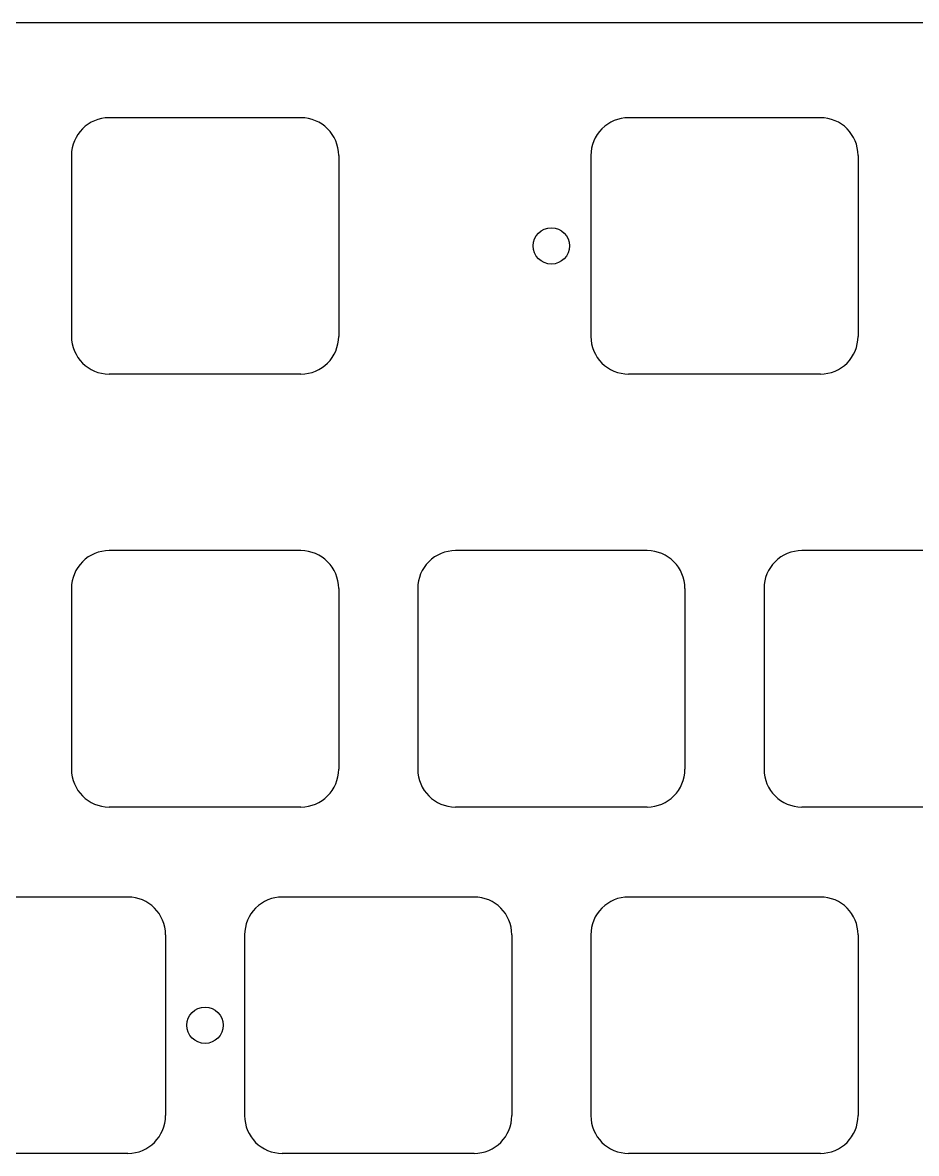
# Model space of a CAD drawing. Header units: millimetres. Extents: x -11 to 340, y -118 to 18.
# Drawn here: x 85.2 to 134.4, y -49.9 to 12.3 of the extents above; entities that cross this region are included whole.
import ezdxf

# ---------------------------------------------------------------- set-up
doc = ezdxf.new("R2010")
doc.units = ezdxf.units.MM
doc.header["$MEASUREMENT"] = 0
doc.layers.add('BLACK', color=7, linetype='CONTINUOUS')

msp = doc.modelspace()

# ---------------------------------------------------------------- linework, layer by layer
at = {"layer": 'BLACK', "linetype": 'Continuous'}
for p, q in [((28.3, 12.28), (156.05, 12.28)), ((100.525, 7.05), (89.974999, 7.05)), ((118.550001, 7.049998), (118.550001, 7.05)), ((129.1, 7.05), (118.550001, 7.05)), ((87.9, 4.975), (87.9, -4.975001)), ((102.6, 4.975), (102.6, -4.975)), ((116.475001, 4.975), (116.475001, -4.975)), ((131.175001, 4.975), (131.175001, -4.975)), ((100.525, -7.05), (89.975, -7.05)), ((129.100001, -7.05), (118.55, -7.05)), ((129.100001, -7.050001), (129.100001, -7.05)), ((89.975001, -16.762502), (89.975001, -16.7625)), ((100.525, -16.7625), (89.975001, -16.7625)), ((109.025001, -16.762502), (109.025001, -16.7625)), ((119.575, -16.7625), (109.025001, -16.7625)), ((128.075001, -16.762502), (128.075001, -16.7625)), ((138.625, -16.7625), (128.075001, -16.7625)), ((87.900001, -18.8375), (87.900001, -28.7875)), ((102.600001, -18.8375), (102.600001, -28.7875)), ((106.950001, -18.8375), (106.950001, -28.7875)), ((121.650001, -18.8375), (121.650001, -28.7875)), ((126.000001, -18.8375), (126.000001, -28.7875)), ((100.525001, -30.8625), (89.975, -30.8625)), ((100.525001, -30.862501), (100.525001, -30.8625)), ((119.575001, -30.8625), (109.025, -30.8625)), ((119.575001, -30.862501), (119.575001, -30.8625)), ((138.625001, -30.8625), (128.075, -30.8625)), ((91, -35.8125), (80.450001, -35.8125)), ((99.500001, -35.812502), (99.500001, -35.8125)), ((110.05, -35.8125), (99.500001, -35.8125)), ((118.550001, -35.812502), (118.550001, -35.8125)), ((129.1, -35.8125), (118.550001, -35.8125)), ((93.075001, -37.8875), (93.075001, -47.8375)), ((97.425001, -37.8875), (97.425001, -47.8375)), ((112.125001, -37.8875), (112.125001, -47.8375)), ((116.475001, -37.8875), (116.475001, -47.8375)), ((131.175001, -37.8875), (131.175001, -47.8375)), ((91.000001, -49.9125), (80.45, -49.9125)), ((91.000001, -49.912501), (91.000001, -49.9125)), ((110.050001, -49.9125), (99.5, -49.9125)), ((110.050001, -49.912501), (110.050001, -49.9125)), ((129.100001, -49.9125), (118.55, -49.9125)), ((129.100001, -49.912501), (129.100001, -49.9125))]:
    msp.add_line(p, q, dxfattribs=at)
at = {"layer": 'BLACK'}
for centre in [(114.3, 0), (95.25, -42.8625)]:
    msp.add_circle(centre, 1, dxfattribs=at)
for centre, radius, start, end in [((89.975004, 4.974996), 2.075004, 90.00013806, 179.99988955), ((100.525, 4.975), 2.075, 0, 90), ((118.55, 4.975), 2.074999, 89.99997239, 180), ((129.1, 4.975), 2.075, 0, 90), ((89.975002, -4.974998), 2.075002, 180.00008284, 269.99994478), ((100.525, -4.975), 2.075, 270, 0), ((118.55, -4.975), 2.075, 180, 270), ((129.1, -4.975), 2.075001, 270.00002761, 0), ((89.975, -18.8375), 2.074999, 89.99997239, 180), ((100.525, -18.8375), 2.075, 0, 90), ((109.025, -18.8375), 2.074999, 89.99997239, 180), ((119.575, -18.8375), 2.075, 0, 90), ((128.075, -18.8375), 2.074999, 89.99997239, 180), ((89.975, -28.7875), 2.075, 180, 270), ((100.525, -28.7875), 2.075001, 270.00002761, 0), ((109.025, -28.7875), 2.075, 180, 270), ((119.575, -28.7875), 2.075001, 270.00002761, 0), ((128.075, -28.7875), 2.075, 180, 270), ((91, -37.8875), 2.075, 0, 90), ((99.5, -37.8875), 2.074999, 89.99997239, 180), ((110.05, -37.8875), 2.075, 0, 90), ((118.55, -37.8875), 2.074999, 89.99997239, 180), ((129.1, -37.8875), 2.075, 0, 90), ((91, -47.8375), 2.075001, 270.00002761, 0), ((99.5, -47.8375), 2.075, 180, 270), ((110.05, -47.8375), 2.075001, 270.00002761, 0), ((118.55, -47.8375), 2.075, 180, 270), ((129.1, -47.8375), 2.075001, 270.00002761, 0)]:
    msp.add_arc(centre, radius, start, end, dxfattribs=at)

doc.saveas('drawing.dxf')
